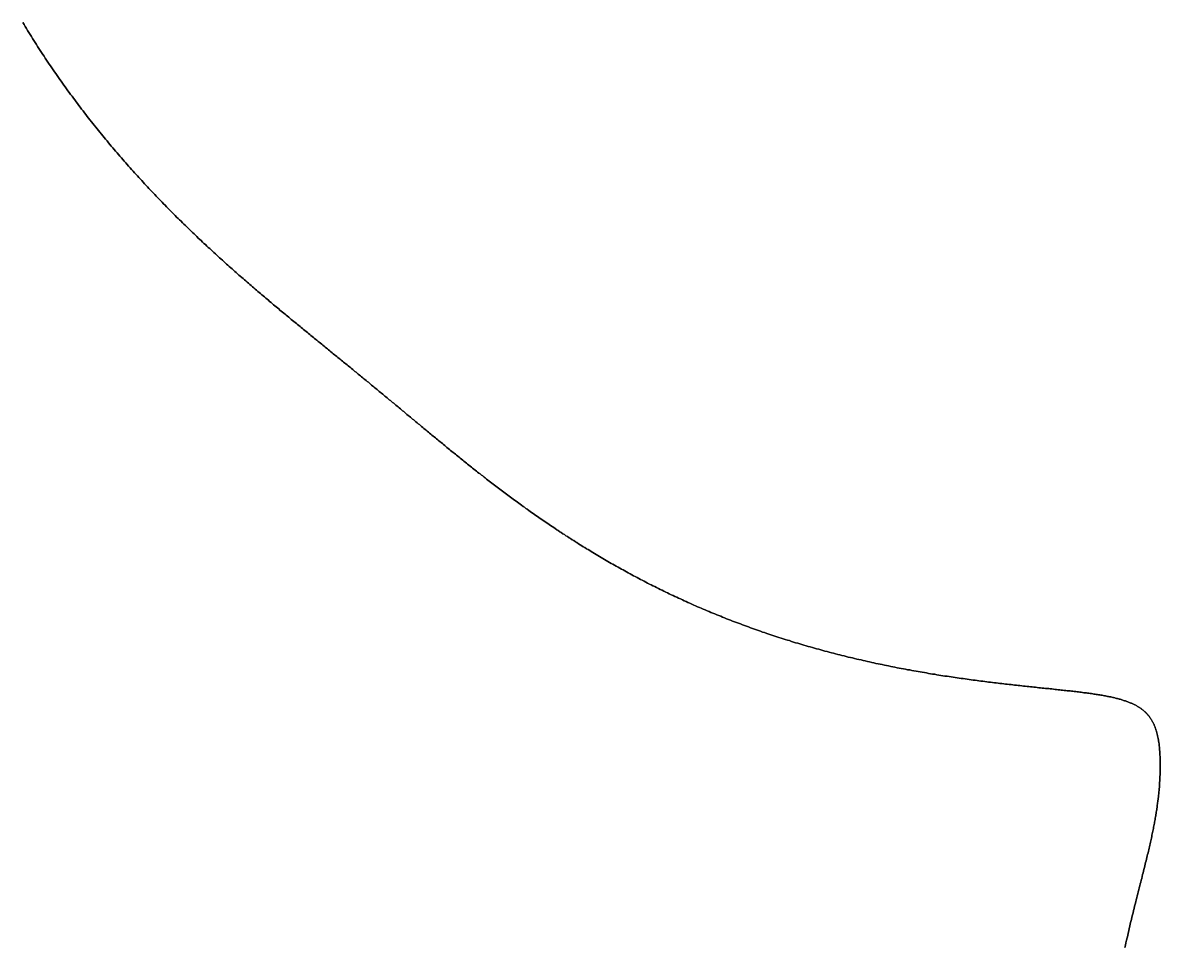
# Model space of a CAD drawing. Header units: inches. Extents: x 130170 to 284068, y 377793 to 804530.
# Drawn here: x 254347.6 to 254455.3, y 735380.8 to 735468.3 of the extents above; entities that cross this region are included whole.
import ezdxf

# ---------------------------------------------------------------- set-up
doc = ezdxf.new("R2010")
doc.units = ezdxf.units.IN
doc.header["$MEASUREMENT"] = 0
doc.layers.add('muni_il', color=7, linetype='Continuous')

msp = doc.modelspace()

# ---------------------------------------------------------------- linework, layer by layer
at = {"layer": 'muni_il'}
for points in [[(254347.56, 735468.31), (254347.68, 735468.12), (254347.79, 735467.93), (254347.91, 735467.74), (254348.02, 735467.55), (254348.14, 735467.36), (254348.26, 735467.17), (254348.38, 735466.98), (254348.5, 735466.79), (254348.61, 735466.6), (254348.73, 735466.41), (254348.85, 735466.22), (254348.97, 735466.04), (254349.09, 735465.85), (254349.21, 735465.66), (254349.34, 735465.48), (254349.46, 735465.29), (254349.58, 735465.11), (254349.7, 735464.92), (254349.82, 735464.74), (254349.95, 735464.55), (254350.07, 735464.37), (254350.2, 735464.19), (254350.32, 735464), (254350.44, 735463.82), (254350.57, 735463.64), (254350.7, 735463.46), (254350.82, 735463.28), (254350.95, 735463.1), (254351.07, 735462.92), (254351.2, 735462.74), (254351.33, 735462.56), (254351.46, 735462.38), (254351.58, 735462.2), (254351.71, 735462.02), (254351.84, 735461.84), (254351.97, 735461.67), (254352.1, 735461.49), (254352.23, 735461.32), (254352.36, 735461.14), (254352.49, 735460.97), (254352.62, 735460.79), (254352.75, 735460.62), (254352.88, 735460.44), (254353.01, 735460.27), (254353.14, 735460.1), (254353.27, 735459.93), (254353.4, 735459.75), (254353.54, 735459.58), (254353.67, 735459.41), (254353.8, 735459.24), (254353.93, 735459.07), (254354.07, 735458.9), (254354.2, 735458.73), (254354.33, 735458.57), (254354.47, 735458.4), (254354.6, 735458.23), (254354.74, 735458.07), (254354.87, 735457.9), (254355.01, 735457.73), (254355.14, 735457.57), (254355.28, 735457.4), (254355.41, 735457.24), (254355.55, 735457.08), (254355.68, 735456.91), (254355.82, 735456.75), (254355.95, 735456.59), (254356.09, 735456.43), (254356.23, 735456.27), (254356.36, 735456.11), (254356.5, 735455.95), (254356.63, 735455.79), (254356.77, 735455.63), (254356.91, 735455.47), (254357.05, 735455.31), (254357.18, 735455.16), (254357.32, 735455), (254357.46, 735454.85), (254357.59, 735454.69), (254357.73, 735454.54), (254357.87, 735454.38), (254358.01, 735454.23), (254358.14, 735454.07), (254358.28, 735453.92), (254358.42, 735453.77), (254358.56, 735453.62), (254358.7, 735453.47), (254358.83, 735453.32), (254358.97, 735453.17), (254359.11, 735453.02), (254359.25, 735452.87), (254359.39, 735452.72), (254359.52, 735452.57), (254359.66, 735452.43), (254359.8, 735452.28), (254359.94, 735452.13), (254360.08, 735451.99), (254360.21, 735451.84), (254360.35, 735451.7), (254360.49, 735451.55), (254360.63, 735451.41), (254360.77, 735451.27), (254360.91, 735451.13), (254361.04, 735450.98), (254361.18, 735450.84), (254361.32, 735450.7), (254361.46, 735450.56), (254361.59, 735450.42), (254361.73, 735450.29), (254361.87, 735450.15), (254362.01, 735450.01), (254362.14, 735449.87), (254362.28, 735449.74), (254362.42, 735449.6), (254362.56, 735449.46), (254362.69, 735449.33), (254362.83, 735449.2), (254362.97, 735449.06), (254363.1, 735448.93), (254363.24, 735448.8), (254363.38, 735448.66), (254363.51, 735448.53), (254363.65, 735448.4), (254363.79, 735448.27), (254363.92, 735448.14), (254364.06, 735448.01), (254364.19, 735447.88), (254364.33, 735447.75), (254364.46, 735447.63), (254364.6, 735447.5), (254364.73, 735447.37), (254364.87, 735447.25), (254365, 735447.12), (254365.14, 735446.99), (254365.27, 735446.87), (254365.41, 735446.75), (254365.54, 735446.62), (254365.67, 735446.5), (254365.81, 735446.38), (254365.94, 735446.25), (254366.07, 735446.13), (254366.21, 735446.01), (254366.34, 735445.89), (254366.47, 735445.77), (254366.6, 735445.65), (254366.74, 735445.53), (254366.87, 735445.41), (254367, 735445.3), (254367.13, 735445.18), (254367.26, 735445.06), (254367.39, 735444.95), (254367.52, 735444.83), (254367.65, 735444.71), (254367.78, 735444.6), (254367.91, 735444.49), (254368.04, 735444.37), (254368.17, 735444.26), (254368.3, 735444.14), (254368.43, 735444.03), (254368.56, 735443.92), (254368.69, 735443.81), (254368.82, 735443.7), (254368.94, 735443.59), (254369.07, 735443.48), (254369.2, 735443.37), (254369.33, 735443.26), (254369.45, 735443.15), (254369.58, 735443.04), (254369.71, 735442.93), (254369.83, 735442.82), (254369.96, 735442.72), (254370.08, 735442.61), (254370.21, 735442.5), (254370.33, 735442.4), (254370.46, 735442.29), (254370.58, 735442.19), (254370.71, 735442.08), (254370.83, 735441.98), (254370.95, 735441.87), (254371.08, 735441.77), (254371.2, 735441.67), (254371.32, 735441.56), (254371.44, 735441.46), (254371.56, 735441.36), (254371.69, 735441.26), (254371.81, 735441.16), (254371.93, 735441.05), (254372.05, 735440.95), (254372.17, 735440.85), (254372.29, 735440.75), (254372.41, 735440.65), (254372.53, 735440.56), (254372.65, 735440.46), (254372.77, 735440.36), (254372.89, 735440.26), (254373, 735440.16), (254373.12, 735440.06), (254373.24, 735439.97), (254373.36, 735439.87), (254373.48, 735439.77), (254373.59, 735439.68), (254373.71, 735439.58), (254373.83, 735439.49), (254373.94, 735439.39), (254374.06, 735439.3), (254374.17, 735439.2), (254374.29, 735439.11), (254374.4, 735439.01), (254374.52, 735438.92), (254374.63, 735438.83), (254374.75, 735438.73), (254374.86, 735438.64), (254374.98, 735438.55), (254375.09, 735438.45), (254375.2, 735438.36), (254375.32, 735438.27), (254375.43, 735438.18), (254375.54, 735438.08), (254375.65, 735437.99), (254375.77, 735437.9), (254375.88, 735437.81), (254375.99, 735437.72), (254376.1, 735437.63), (254376.21, 735437.54), (254376.32, 735437.45), (254376.43, 735437.36), (254376.54, 735437.27), (254376.65, 735437.18), (254376.76, 735437.09), (254376.87, 735437), (254376.98, 735436.91), (254377.09, 735436.82), (254377.2, 735436.73), (254377.31, 735436.64), (254377.42, 735436.55), (254377.53, 735436.47), (254377.64, 735436.38), (254377.74, 735436.29), (254377.85, 735436.2), (254377.96, 735436.11), (254378.07, 735436.03), (254378.17, 735435.94), (254378.28, 735435.85), (254378.39, 735435.76), (254378.5, 735435.68), (254378.6, 735435.59), (254378.71, 735435.5), (254378.82, 735435.41), (254378.92, 735435.33), (254379.03, 735435.24), (254379.14, 735435.15), (254379.24, 735435.07), (254379.35, 735434.98), (254379.45, 735434.89), (254379.56, 735434.8), (254379.66, 735434.72), (254379.77, 735434.63), (254379.88, 735434.54), (254379.98, 735434.46), (254380.09, 735434.37), (254380.19, 735434.28), (254380.3, 735434.2), (254380.4, 735434.11), (254380.51, 735434.03), (254380.61, 735433.94), (254380.72, 735433.85), (254380.82, 735433.77), (254380.92, 735433.68), (254381.03, 735433.59), (254381.13, 735433.51), (254381.24, 735433.42), (254381.34, 735433.33), (254381.45, 735433.25), (254381.55, 735433.16), (254381.66, 735433.07), (254381.76, 735432.99), (254381.87, 735432.9), (254381.97, 735432.81), (254382.07, 735432.73), (254382.18, 735432.64), (254382.28, 735432.55), (254382.39, 735432.47), (254382.49, 735432.38), (254382.6, 735432.29), (254382.7, 735432.21), (254382.81, 735432.12), (254382.91, 735432.03), (254383.02, 735431.95), (254383.12, 735431.86), (254383.23, 735431.77), (254383.33, 735431.68), (254383.44, 735431.6), (254383.54, 735431.51), (254383.65, 735431.42), (254383.75, 735431.33), (254383.86, 735431.25), (254383.96, 735431.16), (254384.07, 735431.07), (254384.17, 735430.98), (254384.28, 735430.89), (254384.38, 735430.81), (254384.49, 735430.72), (254384.6, 735430.63), (254384.7, 735430.54), (254384.81, 735430.45), (254384.92, 735430.36), (254385.02, 735430.28), (254385.13, 735430.19), (254385.24, 735430.1), (254385.34, 735430.01), (254385.45, 735429.92), (254385.56, 735429.83), (254385.67, 735429.74), (254385.77, 735429.65), (254385.88, 735429.56), (254385.99, 735429.47), (254386.1, 735429.38), (254386.21, 735429.29), (254386.32, 735429.2), (254386.43, 735429.11), (254386.54, 735429.02), (254386.65, 735428.93), (254386.76, 735428.84), (254386.87, 735428.75), (254386.98, 735428.66), (254387.09, 735428.57), (254387.2, 735428.48), (254387.31, 735428.39), (254387.42, 735428.3), (254387.53, 735428.2), (254387.64, 735428.11), (254387.75, 735428.02), (254387.87, 735427.93), (254387.98, 735427.84), (254388.09, 735427.75), (254388.21, 735427.65), (254388.32, 735427.56), (254388.43, 735427.47), (254388.55, 735427.38), (254388.66, 735427.28), (254388.78, 735427.19), (254388.89, 735427.1), (254389.01, 735427.01), (254389.12, 735426.91), (254389.24, 735426.82), (254389.35, 735426.73), (254389.47, 735426.63), (254389.59, 735426.54), (254389.7, 735426.45), (254389.82, 735426.35), (254389.94, 735426.26), (254390.06, 735426.16), (254390.17, 735426.07), (254390.29, 735425.98), (254390.41, 735425.88), (254390.53, 735425.79), (254390.65, 735425.69), (254390.77, 735425.6), (254390.89, 735425.51), (254391.01, 735425.41), (254391.14, 735425.32), (254391.26, 735425.22), (254391.38, 735425.13), (254391.5, 735425.03), (254391.62, 735424.94), (254391.75, 735424.84), (254391.87, 735424.75), (254391.99, 735424.65), (254392.12, 735424.56), (254392.24, 735424.46), (254392.37, 735424.36), (254392.49, 735424.27), (254392.62, 735424.17), (254392.75, 735424.08), (254392.87, 735423.98), (254393, 735423.89), (254393.13, 735423.79), (254393.26, 735423.69), (254393.38, 735423.6), (254393.51, 735423.5), (254393.64, 735423.41), (254393.77, 735423.31), (254393.9, 735423.21), (254394.03, 735423.12), (254394.16, 735423.02), (254394.29, 735422.93), (254394.43, 735422.83), (254394.56, 735422.73), (254394.69, 735422.64), (254394.82, 735422.54), (254394.96, 735422.44), (254395.09, 735422.35), (254395.23, 735422.25), (254395.36, 735422.16), (254395.49, 735422.06), (254395.63, 735421.96), (254395.77, 735421.87), (254395.9, 735421.77), (254396.04, 735421.67), (254396.18, 735421.58), (254396.31, 735421.48), (254396.45, 735421.39), (254396.59, 735421.29), (254396.73, 735421.19), (254396.87, 735421.1), (254397.01, 735421), (254397.15, 735420.9), (254397.29, 735420.81), (254397.43, 735420.71), (254397.57, 735420.62), (254397.72, 735420.52), (254397.86, 735420.43), (254398, 735420.33), (254398.15, 735420.23), (254398.29, 735420.14), (254398.44, 735420.04), (254398.58, 735419.95), (254398.73, 735419.85), (254398.87, 735419.76), (254399.02, 735419.66), (254399.16, 735419.57), (254399.31, 735419.47), (254399.46, 735419.38), (254399.61, 735419.28), (254399.76, 735419.19), (254399.91, 735419.09), (254400.06, 735419), (254400.21, 735418.9), (254400.36, 735418.81), (254400.51, 735418.71), (254400.66, 735418.62), (254400.81, 735418.53), (254400.96, 735418.43), (254401.12, 735418.34), (254401.27, 735418.25), (254401.42, 735418.15), (254401.58, 735418.06), (254401.73, 735417.97), (254401.89, 735417.87), (254402.04, 735417.78), (254402.2, 735417.69), (254402.35, 735417.59), (254402.51, 735417.5), (254402.67, 735417.41), (254402.83, 735417.32), (254402.99, 735417.23), (254403.14, 735417.13), (254403.3, 735417.04), (254403.46, 735416.95), (254403.62, 735416.86), (254403.78, 735416.77), (254403.95, 735416.68), (254404.11, 735416.59), (254404.27, 735416.5), (254404.43, 735416.41), (254404.59, 735416.32), (254404.76, 735416.23), (254404.92, 735416.14), (254405.09, 735416.05), (254405.25, 735415.96), (254405.42, 735415.87), (254405.58, 735415.78), (254405.75, 735415.7), (254405.91, 735415.61), (254406.08, 735415.52), (254406.25, 735415.43), (254406.42, 735415.34), (254406.58, 735415.26), (254406.75, 735415.17), (254406.92, 735415.08), (254407.09, 735415), (254407.26, 735414.91), (254407.43, 735414.83), (254407.6, 735414.74), (254407.78, 735414.66), (254407.95, 735414.57), (254408.12, 735414.49), (254408.29, 735414.4), (254408.47, 735414.32), (254408.64, 735414.23), (254408.81, 735414.15), (254408.99, 735414.07), (254409.16, 735413.98), (254409.34, 735413.9), (254409.52, 735413.82), (254409.69, 735413.74), (254409.87, 735413.66), (254410.05, 735413.57), (254410.22, 735413.49), (254410.4, 735413.41), (254410.58, 735413.33), (254410.76, 735413.25), (254410.94, 735413.17), (254411.12, 735413.09), (254411.3, 735413.01), (254411.48, 735412.93), (254411.66, 735412.86), (254411.84, 735412.78), (254412.02, 735412.7), (254412.2, 735412.62), (254412.39, 735412.55), (254412.57, 735412.47), (254412.75, 735412.39), (254412.94, 735412.32), (254413.12, 735412.24), (254413.31, 735412.16), (254413.49, 735412.09), (254413.68, 735412.02), (254413.86, 735411.94), (254414.05, 735411.87), (254414.23, 735411.79), (254414.42, 735411.72), (254414.61, 735411.65), (254414.8, 735411.57), (254414.98, 735411.5), (254415.17, 735411.43), (254415.36, 735411.36), (254415.55, 735411.29), (254415.74, 735411.22), (254415.93, 735411.15), (254416.12, 735411.08), (254416.31, 735411.01), (254416.5, 735410.94), (254416.69, 735410.87), (254416.88, 735410.8), (254417.07, 735410.74), (254417.27, 735410.67), (254417.46, 735410.6), (254417.65, 735410.53), (254417.84, 735410.47), (254418.04, 735410.4), (254418.23, 735410.34), (254418.42, 735410.27), (254418.62, 735410.21), (254418.81, 735410.14), (254419.01, 735410.08), (254419.2, 735410.02), (254419.4, 735409.95), (254419.59, 735409.89), (254419.79, 735409.83), (254419.99, 735409.77), (254420.18, 735409.71), (254420.38, 735409.64), (254420.58, 735409.58), (254420.77, 735409.52), (254420.97, 735409.46), (254421.17, 735409.41), (254421.37, 735409.35), (254421.56, 735409.29), (254421.76, 735409.23), (254421.96, 735409.17), (254422.16, 735409.12), (254422.36, 735409.06), (254422.56, 735409), (254422.76, 735408.95), (254422.96, 735408.89), (254423.16, 735408.84), (254423.35, 735408.78), (254423.55, 735408.73), (254423.75, 735408.68), (254423.95, 735408.62), (254424.16, 735408.57), (254424.36, 735408.52), (254424.56, 735408.47), (254424.76, 735408.41), (254424.96, 735408.36), (254425.16, 735408.31), (254425.36, 735408.26), (254425.56, 735408.21), (254425.76, 735408.16), (254425.96, 735408.11), (254426.16, 735408.07), (254426.36, 735408.02), (254426.57, 735407.97), (254426.77, 735407.92), (254426.97, 735407.88), (254427.17, 735407.83), (254427.37, 735407.79), (254427.57, 735407.74), (254427.77, 735407.7), (254427.98, 735407.65), (254428.18, 735407.61), (254428.38, 735407.56), (254428.58, 735407.52), (254428.78, 735407.48), (254428.98, 735407.44), (254429.18, 735407.39), (254429.38, 735407.35), (254429.58, 735407.31), (254429.78, 735407.27), (254429.98, 735407.23), (254430.18, 735407.19), (254430.38, 735407.15), (254430.58, 735407.11), (254430.78, 735407.07), (254430.98, 735407.04), (254431.18, 735407), (254431.38, 735406.96), (254431.58, 735406.93), (254431.78, 735406.89), (254431.98, 735406.85), (254432.18, 735406.82), (254432.38, 735406.78), (254432.57, 735406.75), (254432.77, 735406.71), (254432.97, 735406.68), (254433.17, 735406.65), (254433.36, 735406.61), (254433.56, 735406.58), (254433.75, 735406.55), (254433.95, 735406.52), (254434.14, 735406.48), (254434.34, 735406.45), (254434.53, 735406.42), (254434.73, 735406.39), (254434.92, 735406.36), (254435.12, 735406.33), (254435.31, 735406.3), (254435.5, 735406.27), (254435.69, 735406.25), (254435.88, 735406.22), (254436.08, 735406.19), (254436.27, 735406.16), (254436.46, 735406.13), (254436.65, 735406.11), (254436.83, 735406.08), (254437.02, 735406.06), (254437.21, 735406.03), (254437.4, 735406), (254437.59, 735405.98), (254437.77, 735405.95), (254437.96, 735405.93), (254438.14, 735405.91), (254438.33, 735405.88), (254438.51, 735405.86), (254438.69, 735405.84), (254438.88, 735405.81), (254439.06, 735405.79), (254439.24, 735405.77), (254439.42, 735405.75), (254439.6, 735405.72), (254439.78, 735405.7), (254439.96, 735405.68), (254440.13, 735405.66), (254440.31, 735405.64), (254440.49, 735405.62), (254440.66, 735405.6), (254440.83, 735405.58), (254441.01, 735405.56), (254441.18, 735405.54), (254441.35, 735405.52), (254441.52, 735405.5), (254441.69, 735405.48), (254441.86, 735405.46), (254442.03, 735405.45), (254442.2, 735405.43), (254442.37, 735405.41), (254442.53, 735405.39), (254442.7, 735405.37), (254442.86, 735405.36), (254443.02, 735405.34), (254443.19, 735405.32), (254443.35, 735405.3), (254443.51, 735405.29), (254443.67, 735405.27), (254443.83, 735405.25), (254443.98, 735405.24), (254444.14, 735405.22), (254444.29, 735405.21), (254444.45, 735405.19), (254444.6, 735405.17), (254444.75, 735405.16), (254444.9, 735405.14), (254445.05, 735405.13), (254445.2, 735405.11), (254445.35, 735405.09), (254445.5, 735405.08), (254445.64, 735405.06), (254445.79, 735405.05), (254445.93, 735405.03), (254446.07, 735405.02), (254446.22, 735405), (254446.36, 735404.99), (254446.5, 735404.97), (254446.63, 735404.96), (254446.77, 735404.94), (254446.91, 735404.93), (254447.04, 735404.91), (254447.17, 735404.89), (254447.31, 735404.88), (254447.44, 735404.86), (254447.57, 735404.85), (254447.7, 735404.83), (254447.82, 735404.82), (254447.95, 735404.8), (254448.07, 735404.78), (254448.2, 735404.77), (254448.32, 735404.75), (254448.44, 735404.74), (254448.56, 735404.72), (254448.68, 735404.7), (254448.8, 735404.69), (254448.92, 735404.67), (254449.03, 735404.65), (254449.15, 735404.63), (254449.26, 735404.62), (254449.37, 735404.6), (254449.48, 735404.58), (254449.59, 735404.56), (254449.7, 735404.55), (254449.81, 735404.53), (254449.91, 735404.51), (254450.02, 735404.49), (254450.12, 735404.47), (254450.22, 735404.45), (254450.32, 735404.43), (254450.42, 735404.41), (254450.52, 735404.39), (254450.62, 735404.37), (254450.72, 735404.35), (254450.81, 735404.33), (254450.9, 735404.31), (254451, 735404.29), (254451.09, 735404.26), (254451.18, 735404.24), (254451.27, 735404.22), (254451.35, 735404.2), (254451.44, 735404.17), (254451.52, 735404.15), (254451.61, 735404.13), (254451.69, 735404.1), (254451.77, 735404.08), (254451.85, 735404.05), (254451.93, 735404.02), (254452.01, 735404), (254452.09, 735403.97), (254452.16, 735403.95), (254452.24, 735403.92), (254452.31, 735403.89), (254452.38, 735403.86), (254452.46, 735403.83), (254452.53, 735403.8), (254452.59, 735403.77), (254452.66, 735403.74), (254452.73, 735403.71), (254452.79, 735403.68), (254452.86, 735403.65), (254452.92, 735403.62), (254452.99, 735403.59), (254453.05, 735403.55), (254453.11, 735403.52), (254453.17, 735403.48), (254453.22, 735403.45), (254453.28, 735403.41), (254453.34, 735403.38), (254453.39, 735403.34), (254453.45, 735403.31), (254453.5, 735403.27), (254453.55, 735403.23), (254453.6, 735403.19), (254453.65, 735403.15), (254453.7, 735403.11), (254453.75, 735403.07), (254453.8, 735403.03), (254453.84, 735402.99), (254453.89, 735402.95), (254453.93, 735402.9), (254453.98, 735402.86), (254454.02, 735402.82), (254454.06, 735402.77), (254454.1, 735402.73), (254454.14, 735402.68), (254454.18, 735402.63), (254454.22, 735402.59), (254454.26, 735402.54), (254454.3, 735402.49), (254454.33, 735402.44), (254454.37, 735402.39), (254454.4, 735402.34), (254454.43, 735402.29), (254454.47, 735402.24), (254454.5, 735402.19), (254454.53, 735402.13), (254454.56, 735402.08), (254454.59, 735402.03), (254454.62, 735401.97), (254454.65, 735401.92), (254454.67, 735401.86), (254454.7, 735401.8), (254454.73, 735401.75), (254454.75, 735401.69), (254454.78, 735401.63), (254454.8, 735401.57), (254454.82, 735401.51), (254454.85, 735401.45), (254454.87, 735401.39), (254454.89, 735401.32), (254454.91, 735401.26), (254454.93, 735401.2), (254454.95, 735401.13), (254454.97, 735401.07), (254454.99, 735401), (254455, 735400.94), (254455.02, 735400.87), (254455.04, 735400.8), (254455.05, 735400.74), (254455.07, 735400.67), (254455.08, 735400.6), (254455.1, 735400.53), (254455.11, 735400.46), (254455.13, 735400.39), (254455.14, 735400.31), (254455.15, 735400.24), (254455.16, 735400.17), (254455.17, 735400.09), (254455.18, 735400.02), (254455.2, 735399.95), (254455.21, 735399.87), (254455.21, 735399.79), (254455.22, 735399.72), (254455.23, 735399.64), (254455.24, 735399.56), (254455.25, 735399.48), (254455.26, 735399.4), (254455.26, 735399.32), (254455.27, 735399.24), (254455.27, 735399.16), (254455.28, 735399.08), (254455.29, 735399), (254455.29, 735398.92), (254455.29, 735398.83), (254455.3, 735398.75), (254455.3, 735398.66), (254455.3, 735398.58), (254455.31, 735398.49), (254455.31, 735398.41), (254455.31, 735398.32), (254455.31, 735398.24), (254455.31, 735398.15), (254455.32, 735398.06), (254455.32, 735397.97), (254455.32, 735397.88), (254455.32, 735397.79), (254455.32, 735397.7), (254455.31, 735397.61), (254455.31, 735397.52), (254455.31, 735397.43), (254455.31, 735397.34), (254455.31, 735397.25), (254455.3, 735397.15), (254455.3, 735397.06), (254455.3, 735396.96), (254455.29, 735396.87), (254455.29, 735396.77), (254455.28, 735396.68), (254455.28, 735396.58), (254455.27, 735396.49), (254455.27, 735396.39), (254455.26, 735396.29), (254455.26, 735396.19), (254455.25, 735396.1), (254455.24, 735396), (254455.23, 735395.9), (254455.23, 735395.8), (254455.22, 735395.7), (254455.21, 735395.6), (254455.2, 735395.5), (254455.19, 735395.39), (254455.18, 735395.29), (254455.17, 735395.19), (254455.16, 735395.08), (254455.15, 735394.98), (254455.14, 735394.88), (254455.12, 735394.77), (254455.11, 735394.66), (254455.1, 735394.56), (254455.08, 735394.45), (254455.07, 735394.34), (254455.06, 735394.24), (254455.04, 735394.13), (254455.03, 735394.02), (254455.01, 735393.91), (254454.99, 735393.8), (254454.98, 735393.68), (254454.96, 735393.57), (254454.94, 735393.46), (254454.93, 735393.34), (254454.91, 735393.23), (254454.89, 735393.11), (254454.87, 735393), (254454.85, 735392.88), (254454.83, 735392.76), (254454.81, 735392.64), (254454.78, 735392.52), (254454.76, 735392.4), (254454.74, 735392.28), (254454.72, 735392.16), (254454.69, 735392.03), (254454.67, 735391.91), (254454.64, 735391.78), (254454.62, 735391.66), (254454.59, 735391.53), (254454.56, 735391.4), (254454.53, 735391.27), (254454.51, 735391.14), (254454.48, 735391), (254454.45, 735390.87), (254454.42, 735390.73), (254454.39, 735390.6), (254454.36, 735390.46), (254454.32, 735390.32), (254454.29, 735390.18), (254454.26, 735390.03), (254454.23, 735389.89), (254454.19, 735389.74), (254454.16, 735389.6), (254454.12, 735389.45), (254454.08, 735389.3), (254454.05, 735389.15), (254454.01, 735388.99), (254453.97, 735388.84), (254453.93, 735388.68), (254453.89, 735388.52), (254453.85, 735388.36), (254453.81, 735388.2), (254453.77, 735388.03), (254453.73, 735387.86), (254453.69, 735387.7), (254453.65, 735387.53), (254453.6, 735387.35), (254453.56, 735387.18), (254453.51, 735387), (254453.47, 735386.83), (254453.42, 735386.65), (254453.38, 735386.46), (254453.33, 735386.28), (254453.28, 735386.09), (254453.24, 735385.91), (254453.19, 735385.72), (254453.14, 735385.53), (254453.09, 735385.33), (254453.04, 735385.14), (254452.99, 735384.94), (254452.94, 735384.74), (254452.89, 735384.54), (254452.84, 735384.33), (254452.79, 735384.13), (254452.74, 735383.92), (254452.69, 735383.71), (254452.64, 735383.5), (254452.59, 735383.29), (254452.54, 735383.08), (254452.48, 735382.86), (254452.43, 735382.64), (254452.38, 735382.42), (254452.33, 735382.2), (254452.28, 735381.98), (254452.23, 735381.76), (254452.18, 735381.53), (254452.12, 735381.31), (254452.07, 735381.08), (254452.02, 735380.85), (254451.97, 735380.62)], [(254451.97, 735380.62), (254452.02, 735380.85), (254452.07, 735381.08), (254452.12, 735381.31), (254452.18, 735381.53), (254452.23, 735381.76), (254452.28, 735381.98), (254452.33, 735382.2), (254452.38, 735382.42), (254452.43, 735382.64), (254452.48, 735382.86), (254452.54, 735383.08), (254452.59, 735383.29), (254452.64, 735383.5), (254452.69, 735383.71), (254452.74, 735383.92), (254452.79, 735384.13), (254452.84, 735384.33), (254452.89, 735384.54), (254452.94, 735384.74), (254452.99, 735384.94), (254453.04, 735385.14), (254453.09, 735385.33), (254453.14, 735385.53), (254453.19, 735385.72), (254453.24, 735385.91), (254453.28, 735386.09), (254453.33, 735386.28), (254453.38, 735386.46), (254453.42, 735386.65), (254453.47, 735386.83), (254453.51, 735387), (254453.56, 735387.18), (254453.6, 735387.35), (254453.65, 735387.53), (254453.69, 735387.7), (254453.73, 735387.86), (254453.77, 735388.03), (254453.81, 735388.2), (254453.85, 735388.36), (254453.89, 735388.52), (254453.93, 735388.68), (254453.97, 735388.84), (254454.01, 735388.99), (254454.05, 735389.15), (254454.08, 735389.3), (254454.12, 735389.45), (254454.16, 735389.6), (254454.19, 735389.74), (254454.23, 735389.89), (254454.26, 735390.03), (254454.29, 735390.18), (254454.32, 735390.32), (254454.36, 735390.46), (254454.39, 735390.6), (254454.42, 735390.73), (254454.45, 735390.87), (254454.48, 735391), (254454.51, 735391.14), (254454.53, 735391.27), (254454.56, 735391.4), (254454.59, 735391.53), (254454.62, 735391.66), (254454.64, 735391.78), (254454.67, 735391.91), (254454.69, 735392.03), (254454.72, 735392.16), (254454.74, 735392.28), (254454.76, 735392.4), (254454.78, 735392.52), (254454.81, 735392.64), (254454.83, 735392.76), (254454.85, 735392.88), (254454.87, 735393), (254454.89, 735393.11), (254454.91, 735393.23), (254454.93, 735393.34), (254454.94, 735393.46), (254454.96, 735393.57), (254454.98, 735393.68), (254454.99, 735393.8), (254455.01, 735393.91), (254455.03, 735394.02), (254455.04, 735394.13), (254455.06, 735394.24), (254455.07, 735394.34), (254455.08, 735394.45), (254455.1, 735394.56), (254455.11, 735394.66), (254455.12, 735394.77), (254455.14, 735394.88), (254455.15, 735394.98), (254455.16, 735395.08), (254455.17, 735395.19), (254455.18, 735395.29), (254455.19, 735395.39), (254455.2, 735395.5), (254455.21, 735395.6), (254455.22, 735395.7), (254455.23, 735395.8), (254455.23, 735395.9), (254455.24, 735396), (254455.25, 735396.1), (254455.26, 735396.19), (254455.26, 735396.29), (254455.27, 735396.39), (254455.27, 735396.49), (254455.28, 735396.58), (254455.28, 735396.68), (254455.29, 735396.77), (254455.29, 735396.87), (254455.3, 735396.96), (254455.3, 735397.06), (254455.3, 735397.15), (254455.31, 735397.25), (254455.31, 735397.34), (254455.31, 735397.43), (254455.31, 735397.52), (254455.31, 735397.61), (254455.32, 735397.7), (254455.32, 735397.79), (254455.32, 735397.88), (254455.32, 735397.97), (254455.32, 735398.06), (254455.31, 735398.15), (254455.31, 735398.24), (254455.31, 735398.32), (254455.31, 735398.41), (254455.31, 735398.49), (254455.3, 735398.58), (254455.3, 735398.66), (254455.3, 735398.75), (254455.29, 735398.83), (254455.29, 735398.92), (254455.29, 735399), (254455.28, 735399.08), (254455.27, 735399.16), (254455.27, 735399.24), (254455.26, 735399.32), (254455.26, 735399.4), (254455.25, 735399.48), (254455.24, 735399.56), (254455.23, 735399.64), (254455.22, 735399.72), (254455.21, 735399.79), (254455.21, 735399.87), (254455.2, 735399.95), (254455.18, 735400.02), (254455.17, 735400.09), (254455.16, 735400.17), (254455.15, 735400.24), (254455.14, 735400.31), (254455.13, 735400.39), (254455.11, 735400.46), (254455.1, 735400.53), (254455.08, 735400.6), (254455.07, 735400.67), (254455.05, 735400.74), (254455.04, 735400.8), (254455.02, 735400.87), (254455, 735400.94), (254454.99, 735401), (254454.97, 735401.07), (254454.95, 735401.13), (254454.93, 735401.2), (254454.91, 735401.26), (254454.89, 735401.32), (254454.87, 735401.39), (254454.85, 735401.45), (254454.82, 735401.51), (254454.8, 735401.57), (254454.78, 735401.63), (254454.75, 735401.69), (254454.73, 735401.75), (254454.7, 735401.8), (254454.67, 735401.86), (254454.65, 735401.92), (254454.62, 735401.97), (254454.59, 735402.03), (254454.56, 735402.08), (254454.53, 735402.13), (254454.5, 735402.19), (254454.47, 735402.24), (254454.43, 735402.29), (254454.4, 735402.34), (254454.37, 735402.39), (254454.33, 735402.44), (254454.3, 735402.49), (254454.26, 735402.54), (254454.22, 735402.59), (254454.18, 735402.63), (254454.14, 735402.68), (254454.1, 735402.73), (254454.06, 735402.77), (254454.02, 735402.82), (254453.98, 735402.86), (254453.93, 735402.9), (254453.89, 735402.95), (254453.84, 735402.99), (254453.8, 735403.03), (254453.75, 735403.07), (254453.7, 735403.11), (254453.65, 735403.15), (254453.6, 735403.19), (254453.55, 735403.23), (254453.5, 735403.27), (254453.45, 735403.31), (254453.39, 735403.34), (254453.34, 735403.38), (254453.28, 735403.41), (254453.22, 735403.45), (254453.17, 735403.48), (254453.11, 735403.52), (254453.05, 735403.55), (254452.99, 735403.59), (254452.92, 735403.62), (254452.86, 735403.65), (254452.79, 735403.68), (254452.73, 735403.71), (254452.66, 735403.74), (254452.59, 735403.77), (254452.53, 735403.8), (254452.46, 735403.83), (254452.38, 735403.86), (254452.31, 735403.89), (254452.24, 735403.92), (254452.16, 735403.95), (254452.09, 735403.97), (254452.01, 735404), (254451.93, 735404.02), (254451.85, 735404.05), (254451.77, 735404.08), (254451.69, 735404.1), (254451.61, 735404.13), (254451.52, 735404.15), (254451.44, 735404.17), (254451.35, 735404.2), (254451.27, 735404.22), (254451.18, 735404.24), (254451.09, 735404.26), (254451, 735404.29), (254450.9, 735404.31), (254450.81, 735404.33), (254450.72, 735404.35), (254450.62, 735404.37), (254450.52, 735404.39), (254450.42, 735404.41), (254450.32, 735404.43), (254450.22, 735404.45), (254450.12, 735404.47), (254450.02, 735404.49), (254449.91, 735404.51), (254449.81, 735404.53), (254449.7, 735404.55), (254449.59, 735404.56), (254449.48, 735404.58), (254449.37, 735404.6), (254449.26, 735404.62), (254449.15, 735404.63), (254449.03, 735404.65), (254448.92, 735404.67), (254448.8, 735404.69), (254448.68, 735404.7), (254448.56, 735404.72), (254448.44, 735404.74), (254448.32, 735404.75), (254448.2, 735404.77), (254448.07, 735404.78), (254447.95, 735404.8), (254447.82, 735404.82), (254447.7, 735404.83), (254447.57, 735404.85), (254447.44, 735404.86), (254447.31, 735404.88), (254447.17, 735404.89), (254447.04, 735404.91), (254446.91, 735404.93), (254446.77, 735404.94), (254446.63, 735404.96), (254446.5, 735404.97), (254446.36, 735404.99), (254446.22, 735405), (254446.07, 735405.02), (254445.93, 735405.03), (254445.79, 735405.05), (254445.64, 735405.06), (254445.5, 735405.08), (254445.35, 735405.09), (254445.2, 735405.11), (254445.05, 735405.13), (254444.9, 735405.14), (254444.75, 735405.16), (254444.6, 735405.17), (254444.45, 735405.19), (254444.29, 735405.21), (254444.14, 735405.22), (254443.98, 735405.24), (254443.83, 735405.25), (254443.67, 735405.27), (254443.51, 735405.29), (254443.35, 735405.3), (254443.19, 735405.32), (254443.02, 735405.34), (254442.86, 735405.36), (254442.7, 735405.37), (254442.53, 735405.39), (254442.37, 735405.41), (254442.2, 735405.43), (254442.03, 735405.45), (254441.86, 735405.46), (254441.69, 735405.48), (254441.52, 735405.5), (254441.35, 735405.52), (254441.18, 735405.54), (254441.01, 735405.56), (254440.83, 735405.58), (254440.66, 735405.6), (254440.49, 735405.62), (254440.31, 735405.64), (254440.13, 735405.66), (254439.96, 735405.68), (254439.78, 735405.7), (254439.6, 735405.72), (254439.42, 735405.75), (254439.24, 735405.77), (254439.06, 735405.79), (254438.88, 735405.81), (254438.69, 735405.84), (254438.51, 735405.86), (254438.33, 735405.88), (254438.14, 735405.91), (254437.96, 735405.93), (254437.77, 735405.95), (254437.59, 735405.98), (254437.4, 735406), (254437.21, 735406.03), (254437.02, 735406.06), (254436.83, 735406.08), (254436.65, 735406.11), (254436.46, 735406.13), (254436.27, 735406.16), (254436.08, 735406.19), (254435.88, 735406.22), (254435.69, 735406.25), (254435.5, 735406.27), (254435.31, 735406.3), (254435.12, 735406.33), (254434.92, 735406.36), (254434.73, 735406.39), (254434.53, 735406.42), (254434.34, 735406.45), (254434.14, 735406.48), (254433.95, 735406.52), (254433.75, 735406.55), (254433.56, 735406.58), (254433.36, 735406.61), (254433.17, 735406.65), (254432.97, 735406.68), (254432.77, 735406.71), (254432.57, 735406.75), (254432.38, 735406.78), (254432.18, 735406.82), (254431.98, 735406.85), (254431.78, 735406.89), (254431.58, 735406.93), (254431.38, 735406.96), (254431.18, 735407), (254430.98, 735407.04), (254430.78, 735407.07), (254430.58, 735407.11), (254430.38, 735407.15), (254430.18, 735407.19), (254429.98, 735407.23), (254429.78, 735407.27), (254429.58, 735407.31), (254429.38, 735407.35), (254429.18, 735407.39), (254428.98, 735407.44), (254428.78, 735407.48), (254428.58, 735407.52), (254428.38, 735407.56), (254428.18, 735407.61), (254427.98, 735407.65), (254427.77, 735407.7), (254427.57, 735407.74), (254427.37, 735407.79), (254427.17, 735407.83), (254426.97, 735407.88), (254426.77, 735407.92), (254426.57, 735407.97), (254426.36, 735408.02), (254426.16, 735408.07), (254425.96, 735408.11), (254425.76, 735408.16), (254425.56, 735408.21), (254425.36, 735408.26), (254425.16, 735408.31), (254424.96, 735408.36), (254424.76, 735408.41), (254424.56, 735408.47), (254424.36, 735408.52), (254424.16, 735408.57), (254423.95, 735408.62), (254423.75, 735408.68), (254423.55, 735408.73), (254423.35, 735408.78), (254423.16, 735408.84), (254422.96, 735408.89), (254422.76, 735408.95), (254422.56, 735409), (254422.36, 735409.06), (254422.16, 735409.12), (254421.96, 735409.17), (254421.76, 735409.23), (254421.56, 735409.29), (254421.37, 735409.35), (254421.17, 735409.41), (254420.97, 735409.46), (254420.77, 735409.52), (254420.58, 735409.58), (254420.38, 735409.64), (254420.18, 735409.71), (254419.99, 735409.77), (254419.79, 735409.83), (254419.59, 735409.89), (254419.4, 735409.95), (254419.2, 735410.02), (254419.01, 735410.08), (254418.81, 735410.14), (254418.62, 735410.21), (254418.42, 735410.27), (254418.23, 735410.34), (254418.04, 735410.4), (254417.84, 735410.47), (254417.65, 735410.53), (254417.46, 735410.6), (254417.27, 735410.67), (254417.07, 735410.74), (254416.88, 735410.8), (254416.69, 735410.87), (254416.5, 735410.94), (254416.31, 735411.01), (254416.12, 735411.08), (254415.93, 735411.15), (254415.74, 735411.22), (254415.55, 735411.29), (254415.36, 735411.36), (254415.17, 735411.43), (254414.98, 735411.5), (254414.8, 735411.57), (254414.61, 735411.65), (254414.42, 735411.72), (254414.23, 735411.79), (254414.05, 735411.87), (254413.86, 735411.94), (254413.68, 735412.02), (254413.49, 735412.09), (254413.31, 735412.16), (254413.12, 735412.24), (254412.94, 735412.32), (254412.75, 735412.39), (254412.57, 735412.47), (254412.39, 735412.55), (254412.2, 735412.62), (254412.02, 735412.7), (254411.84, 735412.78), (254411.66, 735412.86), (254411.48, 735412.93), (254411.3, 735413.01), (254411.12, 735413.09), (254410.94, 735413.17), (254410.76, 735413.25), (254410.58, 735413.33), (254410.4, 735413.41), (254410.22, 735413.49), (254410.05, 735413.57), (254409.87, 735413.66), (254409.69, 735413.74), (254409.52, 735413.82), (254409.34, 735413.9), (254409.16, 735413.98), (254408.99, 735414.07), (254408.81, 735414.15), (254408.64, 735414.23), (254408.47, 735414.32), (254408.29, 735414.4), (254408.12, 735414.49), (254407.95, 735414.57), (254407.78, 735414.66), (254407.6, 735414.74), (254407.43, 735414.83), (254407.26, 735414.91), (254407.09, 735415), (254406.92, 735415.08), (254406.75, 735415.17), (254406.58, 735415.26), (254406.42, 735415.34), (254406.25, 735415.43), (254406.08, 735415.52), (254405.91, 735415.61), (254405.75, 735415.7), (254405.58, 735415.78), (254405.42, 735415.87), (254405.25, 735415.96), (254405.09, 735416.05), (254404.92, 735416.14), (254404.76, 735416.23), (254404.59, 735416.32), (254404.43, 735416.41), (254404.27, 735416.5), (254404.11, 735416.59), (254403.95, 735416.68), (254403.78, 735416.77), (254403.62, 735416.86), (254403.46, 735416.95), (254403.3, 735417.04), (254403.14, 735417.13), (254402.99, 735417.23), (254402.83, 735417.32), (254402.67, 735417.41), (254402.51, 735417.5), (254402.35, 735417.59), (254402.2, 735417.69), (254402.04, 735417.78), (254401.89, 735417.87), (254401.73, 735417.97), (254401.58, 735418.06), (254401.42, 735418.15), (254401.27, 735418.25), (254401.12, 735418.34), (254400.96, 735418.43), (254400.81, 735418.53), (254400.66, 735418.62), (254400.51, 735418.71), (254400.36, 735418.81), (254400.21, 735418.9), (254400.06, 735419), (254399.91, 735419.09), (254399.76, 735419.19), (254399.61, 735419.28), (254399.46, 735419.38), (254399.31, 735419.47), (254399.16, 735419.57), (254399.02, 735419.66), (254398.87, 735419.76), (254398.73, 735419.85), (254398.58, 735419.95), (254398.44, 735420.04), (254398.29, 735420.14), (254398.15, 735420.23), (254398, 735420.33), (254397.86, 735420.43), (254397.72, 735420.52), (254397.57, 735420.62), (254397.43, 735420.71), (254397.29, 735420.81), (254397.15, 735420.9), (254397.01, 735421), (254396.87, 735421.1), (254396.73, 735421.19), (254396.59, 735421.29), (254396.45, 735421.39), (254396.31, 735421.48), (254396.18, 735421.58), (254396.04, 735421.67), (254395.9, 735421.77), (254395.77, 735421.87), (254395.63, 735421.96), (254395.49, 735422.06), (254395.36, 735422.16), (254395.23, 735422.25), (254395.09, 735422.35), (254394.96, 735422.44), (254394.82, 735422.54), (254394.69, 735422.64), (254394.56, 735422.73), (254394.43, 735422.83), (254394.29, 735422.93), (254394.16, 735423.02), (254394.03, 735423.12), (254393.9, 735423.21), (254393.77, 735423.31), (254393.64, 735423.41), (254393.51, 735423.5), (254393.38, 735423.6), (254393.26, 735423.69), (254393.13, 735423.79), (254393, 735423.89), (254392.87, 735423.98), (254392.75, 735424.08), (254392.62, 735424.17), (254392.49, 735424.27), (254392.37, 735424.36), (254392.24, 735424.46), (254392.12, 735424.56), (254391.99, 735424.65), (254391.87, 735424.75), (254391.75, 735424.84), (254391.62, 735424.94), (254391.5, 735425.03), (254391.38, 735425.13), (254391.26, 735425.22), (254391.14, 735425.32), (254391.01, 735425.41), (254390.89, 735425.51), (254390.77, 735425.6), (254390.65, 735425.69), (254390.53, 735425.79), (254390.41, 735425.88), (254390.29, 735425.98), (254390.17, 735426.07), (254390.06, 735426.16), (254389.94, 735426.26), (254389.82, 735426.35), (254389.7, 735426.45), (254389.59, 735426.54), (254389.47, 735426.63), (254389.35, 735426.73), (254389.24, 735426.82), (254389.12, 735426.91), (254389.01, 735427.01), (254388.89, 735427.1), (254388.78, 735427.19), (254388.66, 735427.28), (254388.55, 735427.38), (254388.43, 735427.47), (254388.32, 735427.56), (254388.21, 735427.65), (254388.09, 735427.75), (254387.98, 735427.84), (254387.87, 735427.93), (254387.75, 735428.02), (254387.64, 735428.11), (254387.53, 735428.2), (254387.42, 735428.3), (254387.31, 735428.39), (254387.2, 735428.48), (254387.09, 735428.57), (254386.98, 735428.66), (254386.87, 735428.75), (254386.76, 735428.84), (254386.65, 735428.93), (254386.54, 735429.02), (254386.43, 735429.11), (254386.32, 735429.2), (254386.21, 735429.29), (254386.1, 735429.38), (254385.99, 735429.47), (254385.88, 735429.56), (254385.77, 735429.65), (254385.67, 735429.74), (254385.56, 735429.83), (254385.45, 735429.92), (254385.34, 735430.01), (254385.24, 735430.1), (254385.13, 735430.19), (254385.02, 735430.28), (254384.92, 735430.36), (254384.81, 735430.45), (254384.7, 735430.54), (254384.6, 735430.63), (254384.49, 735430.72), (254384.38, 735430.81), (254384.28, 735430.89), (254384.17, 735430.98), (254384.07, 735431.07), (254383.96, 735431.16), (254383.86, 735431.25), (254383.75, 735431.33), (254383.65, 735431.42), (254383.54, 735431.51), (254383.44, 735431.6), (254383.33, 735431.68), (254383.23, 735431.77), (254383.12, 735431.86), (254383.02, 735431.95), (254382.91, 735432.03), (254382.81, 735432.12), (254382.7, 735432.21), (254382.6, 735432.29), (254382.49, 735432.38), (254382.39, 735432.47), (254382.28, 735432.55), (254382.18, 735432.64), (254382.07, 735432.73), (254381.97, 735432.81), (254381.87, 735432.9), (254381.76, 735432.99), (254381.66, 735433.07), (254381.55, 735433.16), (254381.45, 735433.25), (254381.34, 735433.33), (254381.24, 735433.42), (254381.13, 735433.51), (254381.03, 735433.59), (254380.92, 735433.68), (254380.82, 735433.77), (254380.72, 735433.85), (254380.61, 735433.94), (254380.51, 735434.03), (254380.4, 735434.11), (254380.3, 735434.2), (254380.19, 735434.28), (254380.09, 735434.37), (254379.98, 735434.46), (254379.88, 735434.54), (254379.77, 735434.63), (254379.66, 735434.72), (254379.56, 735434.8), (254379.45, 735434.89), (254379.35, 735434.98), (254379.24, 735435.07), (254379.14, 735435.15), (254379.03, 735435.24), (254378.92, 735435.33), (254378.82, 735435.41), (254378.71, 735435.5), (254378.6, 735435.59), (254378.5, 735435.68), (254378.39, 735435.76), (254378.28, 735435.85), (254378.17, 735435.94), (254378.07, 735436.03), (254377.96, 735436.11), (254377.85, 735436.2), (254377.74, 735436.29), (254377.64, 735436.38), (254377.53, 735436.47), (254377.42, 735436.55), (254377.31, 735436.64), (254377.2, 735436.73), (254377.09, 735436.82), (254376.98, 735436.91), (254376.87, 735437), (254376.76, 735437.09), (254376.65, 735437.18), (254376.54, 735437.27), (254376.43, 735437.36), (254376.32, 735437.45), (254376.21, 735437.54), (254376.1, 735437.63), (254375.99, 735437.72), (254375.88, 735437.81), (254375.77, 735437.9), (254375.65, 735437.99), (254375.54, 735438.08), (254375.43, 735438.18), (254375.32, 735438.27), (254375.2, 735438.36), (254375.09, 735438.45), (254374.98, 735438.55), (254374.86, 735438.64), (254374.75, 735438.73), (254374.63, 735438.83), (254374.52, 735438.92), (254374.4, 735439.01), (254374.29, 735439.11), (254374.17, 735439.2), (254374.06, 735439.3), (254373.94, 735439.39), (254373.83, 735439.49), (254373.71, 735439.58), (254373.59, 735439.68), (254373.48, 735439.77), (254373.36, 735439.87), (254373.24, 735439.97), (254373.12, 735440.06), (254373, 735440.16), (254372.89, 735440.26), (254372.77, 735440.36), (254372.65, 735440.46), (254372.53, 735440.56), (254372.41, 735440.65), (254372.29, 735440.75), (254372.17, 735440.85), (254372.05, 735440.95), (254371.93, 735441.05), (254371.81, 735441.16), (254371.69, 735441.26), (254371.56, 735441.36), (254371.44, 735441.46), (254371.32, 735441.56), (254371.2, 735441.67), (254371.08, 735441.77), (254370.95, 735441.87), (254370.83, 735441.98), (254370.71, 735442.08), (254370.58, 735442.19), (254370.46, 735442.29), (254370.33, 735442.4), (254370.21, 735442.5), (254370.08, 735442.61), (254369.96, 735442.72), (254369.83, 735442.82), (254369.71, 735442.93), (254369.58, 735443.04), (254369.45, 735443.15), (254369.33, 735443.26), (254369.2, 735443.37), (254369.07, 735443.48), (254368.94, 735443.59), (254368.82, 735443.7), (254368.69, 735443.81), (254368.56, 735443.92), (254368.43, 735444.03), (254368.3, 735444.14), (254368.17, 735444.26), (254368.04, 735444.37), (254367.91, 735444.49), (254367.78, 735444.6), (254367.65, 735444.71), (254367.52, 735444.83), (254367.39, 735444.95), (254367.26, 735445.06), (254367.13, 735445.18), (254367, 735445.3), (254366.87, 735445.41), (254366.74, 735445.53), (254366.6, 735445.65), (254366.47, 735445.77), (254366.34, 735445.89), (254366.21, 735446.01), (254366.07, 735446.13), (254365.94, 735446.25), (254365.81, 735446.38), (254365.67, 735446.5), (254365.54, 735446.62), (254365.41, 735446.75), (254365.27, 735446.87), (254365.14, 735446.99), (254365, 735447.12), (254364.87, 735447.25), (254364.73, 735447.37), (254364.6, 735447.5), (254364.46, 735447.63), (254364.33, 735447.75), (254364.19, 735447.88), (254364.06, 735448.01), (254363.92, 735448.14), (254363.79, 735448.27), (254363.65, 735448.4), (254363.51, 735448.53), (254363.38, 735448.66), (254363.24, 735448.8), (254363.1, 735448.93), (254362.97, 735449.06), (254362.83, 735449.2), (254362.69, 735449.33), (254362.56, 735449.46), (254362.42, 735449.6), (254362.28, 735449.74), (254362.14, 735449.87), (254362.01, 735450.01), (254361.87, 735450.15), (254361.73, 735450.29), (254361.59, 735450.42), (254361.46, 735450.56), (254361.32, 735450.7), (254361.18, 735450.84), (254361.04, 735450.98), (254360.91, 735451.13), (254360.77, 735451.27), (254360.63, 735451.41), (254360.49, 735451.55), (254360.35, 735451.7), (254360.21, 735451.84), (254360.08, 735451.99), (254359.94, 735452.13), (254359.8, 735452.28), (254359.66, 735452.43), (254359.52, 735452.57), (254359.39, 735452.72), (254359.25, 735452.87), (254359.11, 735453.02), (254358.97, 735453.17), (254358.83, 735453.32), (254358.7, 735453.47), (254358.56, 735453.62), (254358.42, 735453.77), (254358.28, 735453.92), (254358.14, 735454.07), (254358.01, 735454.23), (254357.87, 735454.38), (254357.73, 735454.54), (254357.59, 735454.69), (254357.46, 735454.85), (254357.32, 735455), (254357.18, 735455.16), (254357.05, 735455.31), (254356.91, 735455.47), (254356.77, 735455.63), (254356.63, 735455.79), (254356.5, 735455.95), (254356.36, 735456.11), (254356.23, 735456.27), (254356.09, 735456.43), (254355.95, 735456.59), (254355.82, 735456.75), (254355.68, 735456.91), (254355.55, 735457.08), (254355.41, 735457.24), (254355.28, 735457.4), (254355.14, 735457.57), (254355.01, 735457.73), (254354.87, 735457.9), (254354.74, 735458.07), (254354.6, 735458.23), (254354.47, 735458.4), (254354.33, 735458.57), (254354.2, 735458.73), (254354.07, 735458.9), (254353.93, 735459.07), (254353.8, 735459.24), (254353.67, 735459.41), (254353.54, 735459.58), (254353.4, 735459.75), (254353.27, 735459.93), (254353.14, 735460.1), (254353.01, 735460.27), (254352.88, 735460.44), (254352.75, 735460.62), (254352.62, 735460.79), (254352.49, 735460.97), (254352.36, 735461.14), (254352.23, 735461.32), (254352.1, 735461.49), (254351.97, 735461.67), (254351.84, 735461.84), (254351.71, 735462.02), (254351.58, 735462.2), (254351.46, 735462.38), (254351.33, 735462.56), (254351.2, 735462.74), (254351.07, 735462.92), (254350.95, 735463.1), (254350.82, 735463.28), (254350.7, 735463.46), (254350.57, 735463.64), (254350.44, 735463.82), (254350.32, 735464), (254350.2, 735464.19), (254350.07, 735464.37), (254349.95, 735464.55), (254349.82, 735464.74), (254349.7, 735464.92), (254349.58, 735465.11), (254349.46, 735465.29), (254349.34, 735465.48), (254349.21, 735465.66), (254349.09, 735465.85), (254348.97, 735466.04), (254348.85, 735466.22), (254348.73, 735466.41), (254348.61, 735466.6), (254348.5, 735466.79), (254348.38, 735466.98), (254348.26, 735467.17), (254348.14, 735467.36), (254348.02, 735467.55), (254347.91, 735467.74), (254347.79, 735467.93), (254347.68, 735468.12), (254347.56, 735468.31)]]:
    msp.add_lwpolyline(points, dxfattribs=at)

doc.saveas('drawing.dxf')
